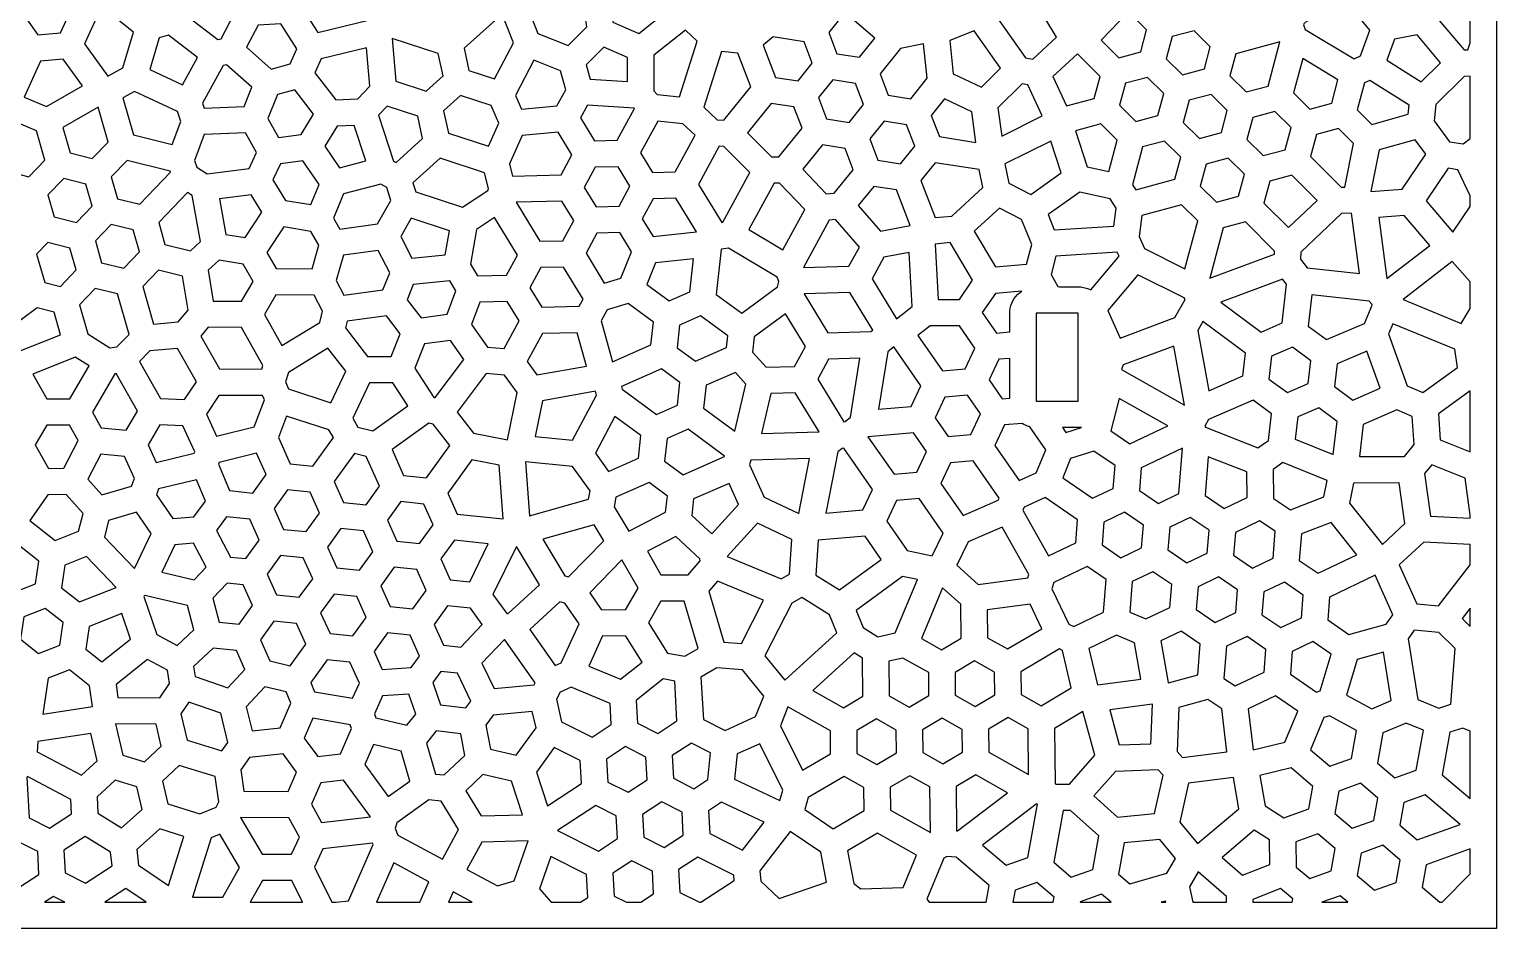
# Model space of a CAD drawing. Header units: millimetres. Extents: x -28 to 624, y -200 to 200.
# Drawn here: x 456.6 to 623.6, y -200 to -97.7 of the extents above; entities that cross this region are included whole.
import ezdxf

# ---------------------------------------------------------------- set-up
doc = ezdxf.new("R2010")
doc.units = ezdxf.units.MM
doc.layers.add('default', color=7, linetype='Continuous')

msp = doc.modelspace()

# ---------------------------------------------------------------- linework, layer by layer
at = {"layer": 'default'}
for points in [[(527.76, -91.44), (522.53, -93.64), (523.01, -96.9), (525.95, -98.19), (529.73, -95.2), (529.35, -92.99), (527.83, -91.45), (527.76, -91.44)], [(623.57, -92.8), (623.57, -99.77), (623.57, -101.25), (623.57, -105), (623.57, -107.83), (623.57, -111.6), (623.57, -115.95), (623.57, -119.03), (623.57, -125.25), (623.57, -130.3), (623.57, -136.65), (623.57, -147.86), (623.57, -152.77), (623.57, -159.65), (623.57, -165.88), (623.57, -168.89), (623.57, -175.48), (623.57, -196.82), (623.57, -200), (618.98, -200), (615.95, -200), (610.43, -200), (607.39, -200), (603.24, -200), (597.6, -200), (596.68, -200), (590.45, -200), (589.65, -200), (586.58, -200), (582.88, -200), (579.87, -200), (576.28, -200), (557.32, -200), (551.68, -200), (548.62, -200), (543.06, -200), (540.06, -200), (534.63, -200), (531.63, -200), (527.12, -200), (523.85, -200), (520.23, -200), (514.66, -200), (510.37, -200), (507.26, -200), (503.91, -200), (493.91, -200), (491.71, -200), (479.4, -200), (474.97, -200), (468.84, -200), (464.91, -200), (461.8, -200), (457.29, -200), (454.29, -200)], [(458.57, -92.26), (455.93, -92.59), (454.76, -94.38), (457.6, -98.35), (460.18, -98.1), (461.72, -94.72), (458.57, -92.26)], [(488.95, -93.17), (487.76, -95.48), (489.43, -98.07), (495.37, -96.63), (495.48, -96.46), (495.48, -96.44), (493, -92.98), (488.95, -93.17)], [(515.56, -92.22), (513.12, -94.7), (514.49, -98.19), (517.93, -99.55), (520.06, -97.42), (519.52, -93.78), (515.56, -92.22)], [(478.57, -93.66), (475.98, -93.78), (474.68, -96.3), (478.06, -98.88), (478.46, -98.79), (479.98, -95.85), (478.57, -93.66)], [(571.18, -94.78), (566.77, -96.43), (569.96, -100.94), (570.8, -101.09), (573.51, -98.58), (571.18, -94.78)], [(620.29, -100.03), (620.57, -99.24), (620.57, -93.9), (620.25, -93.52), (617.69, -93.97), (616.81, -96.42), (619.87, -100.05), (620.29, -100.03)], [(464.6, -95.63), (462.91, -99.34), (465.55, -103.03), (467.27, -102.09), (468.47, -98.01), (465.34, -95.53), (464.6, -95.63)], [(510.4, -95.98), (506.09, -99.85), (506.62, -102.39), (509.54, -103.34), (511.69, -99.25), (510.4, -95.98)], [(549.4, -95.8), (547.58, -98.05), (548.51, -100.48), (551.08, -100.88), (552.82, -98.73), (549.4, -95.8)], [(583.75, -97.76), (581.7, -95.71), (578.56, -98.93), (580.57, -100.94), (583.08, -100.27), (583.75, -97.76)], [(601.63, -97.08), (601.6, -97.19), (601.79, -97.72), (607.36, -101.05), (608.08, -100.72), (609.14, -97.79), (607.46, -95.8), (601.96, -96.78), (601.63, -97.08)], [(472.46, -98.38), (471.4, -98.68), (470.33, -102.29), (474.06, -104.01), (475.77, -100.9), (472.46, -98.38)], [(485.24, -97.1), (482.64, -97.22), (481.34, -99.75), (484.13, -102.22), (486.3, -101.62), (487.05, -99.92), (485.24, -97.1)], [(527.69, -104.69), (528.05, -105.13), (530.59, -105.4), (532.6, -99.04), (531.28, -97.8), (527.68, -100.65), (527.69, -104.69)], [(561.35, -98.99), (561.74, -102.76), (564.94, -104.29), (567.13, -102.13), (564.13, -97.89), (561.35, -98.99)], [(589.16, -97.87), (586.65, -98.54), (585.98, -101.05), (587.81, -102.88), (590.32, -102.21), (590.99, -99.7), (589.16, -97.87)], [(614.52, -98.35), (611.96, -98.81), (611.09, -101.2), (614.99, -103.66), (617.17, -101.5), (614.52, -98.35)], [(494.97, -99.81), (489.82, -101.07), (489.12, -102.66), (491.49, -105.72), (493.99, -105.62), (495.35, -104.19), (494.97, -99.81)], [(497.89, -98.75), (498.31, -103.62), (501.76, -104.75), (503.69, -103.01), (503.15, -100.47), (497.89, -98.75)], [(521.99, -99.73), (519.98, -101.75), (520.44, -103.36), (524.69, -103.63), (524.68, -100.91), (521.99, -99.73)], [(541.27, -98.57), (540.11, -99.52), (541.51, -103.17), (544.08, -103.57), (545.71, -101.55), (544.78, -99.13), (541.27, -98.57)], [(555.73, -99.9), (553.41, -102.77), (554.34, -105.19), (556.91, -105.6), (558.78, -103.28), (558.37, -99.37), (555.73, -99.9)], [(598.91, -99.14), (593.89, -100.48), (593.22, -102.99), (595.06, -104.83), (597.57, -104.16), (598.91, -99.14)], [(457.89, -101.34), (456.03, -105.42), (458.56, -106.47), (462.65, -104.14), (460.47, -101.09), (457.89, -101.34)], [(478.69, -101.81), (476.33, -106.1), (476.52, -106.66), (481.05, -106.49), (481.95, -104.3), (479.05, -101.73), (478.69, -101.81)], [(517.06, -102.43), (514.04, -101.23), (511.94, -105.23), (512.61, -106.8), (516.65, -106.39), (517.67, -104.6), (517.06, -102.43)], [(535.37, -100.22), (533.37, -106.57), (534.88, -107.99), (535.63, -108.04), (538.71, -104.24), (537.24, -100.43), (535.37, -100.22)], [(578.45, -103.06), (575.87, -100.49), (573.09, -103.06), (574.64, -106.41), (577.77, -105.57), (578.45, -103.06)], [(605.52, -103.45), (601.51, -101.04), (600.46, -104.93), (602.3, -106.77), (604.81, -106.1), (605.52, -103.45)], [(548.04, -103.44), (546.41, -105.46), (547.34, -107.88), (549.91, -108.29), (551.54, -106.27), (550.61, -103.85), (548.04, -103.44)], [(583.85, -103.17), (581.34, -103.84), (580.67, -106.35), (582.51, -108.19), (585.02, -107.51), (585.69, -105.01), (583.85, -103.17)], [(619.75, -110.74), (620.57, -110.11), (620.57, -103.02), (619.86, -103.06), (616.64, -106.25), (616.46, -108.11), (618.21, -110.49), (619.75, -110.74)], [(468.59, -104.79), (467.27, -105.51), (468.47, -109.7), (472.87, -110.8), (473.87, -108.18), (473.48, -107.05), (468.59, -104.79)], [(486.82, -104.59), (484.85, -105.13), (483.74, -107.84), (484.97, -110.02), (487.55, -109.67), (488.96, -107.35), (486.82, -104.59)], [(569.59, -103.92), (566.83, -106.64), (567.26, -109.84), (571.87, -107.56), (570.24, -104.03), (569.59, -103.92)], [(588.59, -105.78), (587.91, -108.29), (589.75, -110.13), (592.26, -109.46), (592.93, -106.95), (591.1, -105.11), (588.59, -105.78)], [(608.53, -103.81), (607.71, -106.88), (609.36, -108.53), (613.51, -107.36), (613.62, -106.34), (609.16, -103.53), (608.53, -103.81)], [(460.43, -108.86), (461.26, -111.77), (463.78, -112.4), (465.59, -110.53), (464.45, -106.57), (460.43, -108.86)], [(497.33, -106.46), (496.36, -107.48), (498.06, -112.7), (498.34, -112.85), (501.36, -110.14), (500.82, -107.6), (497.33, -106.46)], [(503.76, -106.98), (504.3, -109.52), (508.86, -111.01), (510.03, -108.39), (509.17, -106.38), (505.69, -105.24), (503.76, -106.98)], [(520.13, -106.35), (519.32, -107.78), (520.92, -110.4), (523.52, -110.33), (525.48, -106.73), (525.45, -106.69), (520.13, -106.35)], [(541.04, -106.13), (538.33, -109.48), (541.08, -112.2), (541.91, -112.2), (544.54, -108.96), (543.61, -106.54), (541.04, -106.13)], [(560.76, -105.61), (559.24, -107.49), (560.17, -109.91), (564.33, -110.57), (563.86, -107.1), (560.76, -105.61)], [(455.19, -108.32), (452.22, -113.02), (452.3, -113.4), (456.57, -114.47), (458.38, -112.6), (457.42, -109.25), (455.19, -108.32)], [(530.99, -108.46), (528.12, -108.15), (526.16, -111.76), (527.51, -113.98), (530.11, -113.91), (532.37, -109.75), (530.99, -108.46)], [(553.87, -108.16), (552.24, -110.18), (553.17, -112.6), (555.74, -113.01), (557.37, -110.99), (556.44, -108.56), (553.87, -108.16)], [(578.55, -108.47), (575.64, -109.25), (576.97, -113.33), (579.43, -113.87), (580.39, -110.31), (578.55, -108.47)], [(598.34, -107.05), (595.83, -107.73), (595.16, -110.23), (597, -112.07), (599.51, -111.4), (600.18, -108.89), (598.34, -107.05)], [(475.4, -112.61), (475.66, -113.38), (476.86, -114.15), (481.62, -113.53), (482.48, -111.71), (481.22, -109.49), (476.51, -109.66), (475.4, -112.61)], [(493.58, -108.64), (491.64, -108.72), (490.24, -111.01), (491.92, -113.45), (494.9, -112.68), (493.58, -108.64)], [(512.69, -109.8), (511.26, -113), (511.6, -114.39), (517.12, -114.25), (518.36, -111.97), (516.79, -109.39), (512.69, -109.8)], [(605.59, -109), (603.08, -109.67), (602.4, -112.18), (605.89, -115.67), (606.29, -115.65), (607.29, -110.7), (605.59, -109)], [(535.65, -111.05), (535.1, -111.01), (532.75, -115.34), (535.4, -119.67), (535.53, -119.65), (538.61, -113.98), (535.65, -111.05)], [(549.44, -111.25), (546.87, -110.85), (544.62, -113.63), (547.28, -116.42), (548.21, -116.35), (550.37, -113.68), (549.44, -111.25)], [(572.86, -110.42), (567.62, -113.01), (568.08, -115.22), (570.57, -116.49), (574.04, -114.03), (572.86, -110.42)], [(583.28, -111.08), (582.13, -115.38), (582.51, -115.95), (586.96, -114.76), (587.63, -112.25), (585.79, -110.41), (583.28, -111.08)], [(615.53, -111.91), (614.31, -110.26), (610.21, -111.41), (609.25, -116.17), (612.84, -115.9), (615.53, -111.91)], [(467.75, -112.61), (465.94, -114.48), (466.66, -116.98), (469.18, -117.61), (472.69, -113.97), (472.64, -113.83), (467.75, -112.61)], [(485.18, -113.02), (484.33, -114.82), (485.78, -117.17), (488.64, -117.65), (489.58, -115.35), (487.74, -112.67), (485.18, -113.02)], [(503.36, -112.37), (500.26, -115.16), (500.58, -116.2), (505.9, -117.93), (508.79, -116.02), (508.86, -115.82), (508.42, -114.02), (503.36, -112.37)], [(523.6, -113.33), (521, -113.4), (519.76, -115.68), (521.12, -117.9), (523.72, -117.83), (524.96, -115.55), (523.6, -113.33)], [(564.69, -113.66), (559.7, -112.88), (558.07, -114.89), (559.69, -119.12), (561.57, -118.94), (565.12, -115.7), (564.69, -113.66)], [(593.04, -112.36), (590.53, -113.03), (589.85, -115.54), (591.69, -117.37), (594.2, -116.7), (594.87, -114.19), (593.04, -112.36)], [(620.57, -117.85), (620.57, -116.64), (619.14, -113.68), (618.07, -113.51), (615.56, -117.23), (618.6, -120.77), (620.57, -117.85)], [(460.54, -114.68), (458.73, -116.55), (459.45, -119.05), (461.97, -119.68), (463.77, -117.81), (463.06, -115.31), (460.54, -114.68)], [(597.77, -114.97), (597.1, -117.48), (599.88, -120.26), (603.15, -117.16), (600.28, -114.3), (597.77, -114.97)], [(474.63, -116.28), (471.34, -119.69), (472.05, -122.19), (474.94, -122.91), (476.09, -121.84), (475.15, -116.62), (474.63, -116.28)], [(481.86, -116.53), (478.27, -117), (478.99, -121.06), (481.18, -121.4), (483.08, -118.51), (481.86, -116.53)], [(496.62, -115.33), (492.38, -116.43), (491.24, -119.2), (491.96, -120.42), (496.23, -119.84), (497.75, -117.19), (497.29, -115.7), (496.62, -115.33)], [(541.98, -115.21), (541.36, -115.2), (538.5, -120.47), (542.36, -122.79), (544.84, -118.21), (541.98, -115.21)], [(555.27, -115.97), (552.7, -115.57), (550.93, -117.75), (553.45, -120.65), (556.83, -120.02), (555.27, -115.97)], [(579.59, -116.97), (576.13, -116.22), (572.53, -118.78), (573.23, -120.5), (580.03, -120.08), (580.29, -118.04), (579.59, -116.97)], [(517.2, -117.25), (512.01, -117.38), (514.72, -121.81), (517.32, -121.75), (518.56, -119.46), (517.2, -117.25)], [(530.19, -116.91), (527.59, -116.98), (526.35, -119.26), (527.59, -121.28), (532.54, -120.74), (530.19, -116.91)], [(567.01, -118.04), (564.13, -120.67), (566.54, -124.73), (570.09, -124.43), (570.67, -122.17), (569.52, -119.32), (567.01, -118.04)], [(582.9, -121.27), (583.51, -122.64), (588.11, -124.95), (589.57, -119.5), (587.73, -117.66), (583.21, -118.87), (582.9, -121.27)], [(465.93, -119.89), (464.13, -121.76), (464.84, -124.26), (467.36, -124.89), (469.17, -123.02), (468.45, -120.52), (465.93, -119.89)], [(485.57, -120.17), (483.66, -123.09), (484.69, -124.91), (488.79, -124.94), (489.55, -122.25), (488.64, -120.69), (485.57, -120.17)], [(504.42, -120.61), (500.06, -119.18), (498.87, -121.27), (500.14, -123.75), (503.94, -123.36), (504.42, -120.61)], [(509.55, -119.11), (507.49, -120.48), (506.8, -124.43), (507.63, -125.75), (510.92, -125.67), (512.16, -123.38), (509.55, -119.11)], [(551.06, -122.48), (548.34, -119.34), (547.61, -119.4), (544.69, -124.78), (549.88, -124.65), (551.06, -122.48)], [(598.3, -122.93), (594.98, -119.6), (592.47, -120.27), (590.93, -126.01), (598.28, -123.27), (598.3, -122.93)], [(601.3, -123.04), (601.24, -123.86), (602.02, -124.82), (607.98, -125.49), (607.06, -118.63), (605.92, -118.67), (601.3, -123.04)], [(613.04, -118.89), (610.16, -119.11), (611.09, -126.06), (615.97, -122.3), (613.04, -118.89)], [(521.2, -120.9), (519.96, -123.18), (522.04, -126.58), (523.91, -126.01), (525.13, -123.01), (523.79, -120.83), (521.2, -120.9)], [(458.72, -121.96), (457.44, -123.29), (458.38, -126.51), (460.16, -126.95), (461.96, -125.08), (461.24, -122.59), (458.72, -121.96)], [(492.35, -123.4), (491.53, -126.27), (492.41, -127.93), (496.83, -127.33), (497.62, -125.41), (496.31, -122.86), (492.35, -123.4)], [(535.38, -122.7), (535.33, -122.76), (534.77, -127.87), (537.67, -130), (541.75, -126.99), (541.91, -126.4), (541.72, -125.9), (536.19, -122.58), (535.38, -122.7)], [(553.85, -123.62), (552.52, -126.08), (555.3, -130.62), (557.06, -129.23), (556.74, -123.09), (553.85, -123.62)], [(561.41, -121.97), (559.69, -122.14), (560.02, -128.43), (562.44, -128.43), (563.95, -126.25), (561.41, -121.97)], [(573.42, -123.5), (572.88, -125.61), (573.65, -126.96), (573.84, -127), (575.97, -127), (576.27, -127.01), (576.56, -127.06), (576.85, -127.13), (577.12, -127.23), (577.39, -127.35), (580.61, -123.5), (580.41, -123.06), (573.42, -123.5)], [(474.05, -125.78), (471.33, -125.1), (469.52, -126.97), (470.75, -131.23), (473.56, -130.99), (474.69, -129.66), (474.05, -125.78)], [(476.98, -125.11), (477.55, -128.61), (480.77, -128.63), (482.09, -126.39), (480.96, -124.4), (478.2, -123.98), (476.98, -125.11)], [(517.4, -124.75), (514.8, -124.81), (513.56, -127.1), (514.92, -129.31), (519.18, -129.2), (519.63, -128.39), (517.4, -124.75)], [(532.2, -123.8), (527.86, -124.27), (526.86, -126.72), (529.41, -128.59), (531.78, -127.55), (532.2, -123.8)], [(620.57, -126.41), (618.51, -124.13), (612.92, -128.44), (619.55, -131.16), (620.57, -129.47), (620.57, -126.41)], [(504.45, -126.33), (500.31, -126.74), (499.61, -128.46), (501.2, -130.52), (504.15, -130.12), (505.15, -127.44), (504.45, -126.33)], [(588.03, -128.26), (582.75, -125.62), (579.34, -129.7), (580.72, -132.82), (586.96, -130.48), (588.14, -128.43), (588.03, -128.26)], [(599.21, -126.12), (592.2, -128.74), (596.78, -132.14), (599.16, -131.11), (599.67, -126.7), (599.21, -126.12)], [(464.12, -127.17), (462.31, -129.04), (463.27, -132.36), (465.78, -133.94), (466.57, -133.83), (467.96, -132.41), (466.64, -127.8), (464.12, -127.17)], [(484.67, -127.91), (483.36, -130.15), (485.36, -133.67), (489.66, -131.04), (489.98, -129.75), (489.02, -127.94), (484.67, -127.91)], [(552.58, -131.92), (549.96, -127.65), (544.77, -127.78), (547.48, -132.21), (552.36, -132.09), (552.58, -131.92)], [(565.05, -129.93), (566.67, -132.25), (568.17, -132.12), (568.17, -130), (568.19, -129.71), (568.23, -129.41), (568.3, -129.13), (568.4, -128.85), (568.53, -128.59), (568.68, -128.33), (568.86, -128.1), (569.05, -127.88), (569.27, -127.68), (569.51, -127.51), (569.55, -127.48), (566.56, -127.74), (565.05, -129.93)], [(609.05, -128.63), (602.56, -127.9), (602.14, -131.46), (604.23, -133), (608.52, -131.15), (609.42, -129.1), (609.39, -128.96), (609.05, -128.63)], [(457.51, -129.39), (453.64, -132.26), (454.75, -134.48), (454.9, -134.55), (460.17, -132.44), (459.43, -129.86), (457.51, -129.39)], [(506.93, -131.27), (508.74, -133.86), (510.65, -134.02), (512.36, -130.88), (511, -128.66), (507.87, -128.75), (506.93, -131.27)], [(522.38, -129.61), (521.69, -130.87), (522.98, -135.51), (527.35, -133.59), (527.63, -131.01), (524.75, -128.89), (522.38, -129.61)], [(542.64, -130.06), (539.09, -132.68), (538.92, -134.42), (540.46, -136.15), (543.68, -136.06), (544.92, -133.78), (542.64, -130.06)], [(571.17, -130), (571.17, -140), (575.97, -140), (575.97, -130), (571.17, -130)], [(476.97, -131.6), (476.13, -132.6), (478.25, -136.34), (483.06, -136.36), (483.2, -135.93), (480.75, -131.63), (476.97, -131.6)], [(497.24, -130.3), (492.78, -130.91), (492.6, -131.66), (495.11, -134.91), (497.78, -134.91), (498.83, -132.36), (497.24, -130.3)], [(532.99, -130.29), (530.61, -131.34), (530.33, -133.92), (532.42, -135.46), (535.95, -133.91), (536.09, -132.57), (532.99, -130.29)], [(559.12, -131.42), (557.72, -132.53), (560.52, -136.54), (563.11, -136.32), (564.21, -133.97), (562.44, -131.43), (559.12, -131.42)], [(590.15, -130.95), (589.56, -131.97), (590.82, -138.81), (594.69, -137.13), (594.99, -134.55), (590.15, -130.95)], [(611.77, -131.21), (611.28, -132.34), (613.4, -138.24), (615.19, -139), (619.11, -136.18), (618.81, -134.1), (611.77, -131.21)], [(500.48, -136.25), (502.66, -139.57), (502.8, -139.6), (506.06, -135.26), (504.54, -133.09), (501.6, -133.49), (500.48, -136.25)], [(518.94, -132.21), (515, -132.31), (513.27, -135.49), (514.38, -137.01), (520, -136.02), (518.94, -132.21)], [(461.83, -135), (457.02, -136.93), (458.61, -139.73), (461.21, -139.75), (463.41, -135.99), (461.83, -135)], [(470.33, -134.28), (469.14, -135.49), (471.53, -139.7), (474.29, -139.82), (475.62, -137.79), (473.47, -134.01), (470.33, -134.28)], [(486.09, -136.75), (485.76, -137.79), (486.1, -138.61), (490.93, -140.18), (492.63, -136.6), (490.6, -133.98), (486.09, -136.75)], [(547.56, -135.21), (546.32, -137.5), (549.29, -142.35), (549.43, -142.33), (550.06, -141.81), (551.13, -135.12), (547.56, -135.21)], [(558.06, -138.26), (554.98, -133.84), (554.29, -134.39), (553.23, -140.93), (556.96, -140.61), (558.06, -138.26)], [(565.83, -137.59), (567.31, -139.72), (568.17, -139.65), (568.17, -135.13), (566.93, -135.24), (565.83, -137.59)], [(586.83, -133.73), (581.09, -135.88), (580.89, -136.4), (588.07, -140.45), (586.83, -133.73)], [(600.36, -133.86), (597.97, -134.9), (597.67, -137.48), (599.76, -139.03), (602.14, -137.99), (602.44, -135.41), (600.36, -133.86)], [(605.42, -135.76), (605.12, -138.34), (607.21, -139.89), (610.32, -138.54), (608.79, -134.3), (605.42, -135.76)], [(463.8, -141.26), (464.8, -143.03), (467.64, -143.3), (468.91, -141.15), (466.48, -136.87), (466.36, -136.89), (463.8, -141.26)], [(508.61, -136.86), (505.31, -141.26), (507.17, -143.64), (511.03, -144.41), (512.12, -139), (510.69, -137.04), (508.61, -136.86)], [(523.99, -138.34), (524.07, -138.63), (527.98, -141.5), (530.36, -140.46), (530.65, -137.87), (528.55, -136.34), (523.99, -138.34)], [(536.96, -136.74), (533.63, -138.2), (533.34, -140.79), (536.91, -143.4), (538.16, -138.08), (536.96, -136.74)], [(493.41, -141.95), (493.98, -142.94), (495.72, -143.38), (499.7, -140.52), (497.98, -137.91), (495.33, -137.91), (493.41, -141.95)], [(483.16, -139.36), (478.19, -139.34), (476.79, -141.49), (477.92, -143.97), (482.2, -142.91), (483.36, -139.85), (483.16, -139.36)], [(514.99, -139.95), (514.17, -144.02), (518.41, -144.42), (521.15, -139.32), (521.04, -138.88), (514.99, -139.95)], [(546.48, -143.49), (543.76, -139.06), (541, -139.14), (539.93, -143.67), (546.48, -143.49)], [(563.37, -139.31), (560.78, -139.53), (559.68, -141.88), (561.16, -144.01), (563.75, -143.79), (564.85, -141.44), (563.37, -139.31)], [(580.61, -139.68), (579.68, -143.37), (581.85, -144.86), (586.15, -142.81), (580.61, -139.68)], [(590.77, -142.1), (590.37, -142.86), (590.43, -142.96), (596.41, -145.32), (597.62, -144.46), (597.97, -141.43), (595.88, -139.88), (590.77, -142.1)], [(616.94, -141.44), (617.16, -144.39), (620.57, -145.77), (620.57, -138.82), (616.94, -141.44)], [(485.87, -141.69), (484.95, -144.13), (486.29, -147.12), (488.87, -147.38), (491.22, -144.14), (490.71, -143.27), (485.87, -141.69)], [(526.21, -143.92), (523.25, -141.75), (521.02, -145.9), (522.53, -147.99), (525.92, -146.5), (526.21, -143.92)], [(603.33, -140.75), (600.95, -141.78), (600.65, -144.33), (604.98, -146.06), (605.42, -142.3), (603.33, -140.75)], [(612.21, -140.99), (608.4, -142.64), (607.97, -146.31), (613.08, -146.29), (614.2, -144.94), (613.95, -141.74), (612.21, -140.99)], [(461.19, -142.75), (458.59, -142.73), (457.28, -144.97), (458.8, -147.65), (460.55, -147.63), (462.18, -144.49), (461.19, -142.75)], [(471.47, -142.7), (470.13, -144.97), (471.04, -146.97), (475.39, -145.92), (475.45, -145.78), (474.1, -142.82), (471.47, -142.7)], [(502.07, -142.51), (497.89, -145.51), (499.21, -148.45), (501.79, -148.72), (504.46, -145.04), (502.57, -142.62), (502.07, -142.51)], [(531.57, -143.2), (529.19, -144.25), (528.9, -146.83), (531, -148.37), (535.72, -146.3), (535.73, -146.26), (531.57, -143.2)], [(570.45, -142.91), (570.3, -142.87), (570.03, -142.77), (569.76, -142.65), (569.58, -142.54), (567.57, -142.71), (566.47, -145.06), (569.24, -149.03), (571.19, -148.14), (572.28, -145.52), (570.45, -142.91)], [(576.27, -142.99), (575.97, -143), (574.18, -143), (574.57, -143.56), (576.34, -142.98), (576.27, -142.99)], [(552.05, -144.05), (552.04, -144.05), (555.01, -148.31), (557.6, -148.08), (558.7, -145.73), (557.22, -143.6), (552.05, -144.05)], [(467.44, -146.29), (464.75, -146.04), (463.27, -148.89), (464.86, -150.66), (468.26, -149.66), (468.57, -148.79), (467.44, -146.29)], [(478.2, -146.99), (478.13, -147.16), (479.41, -150.18), (482.03, -150.45), (483.55, -148.34), (482.47, -145.93), (478.2, -146.99)], [(493.62, -145.94), (491.3, -149.14), (492.36, -151.51), (494.95, -151.78), (496.47, -149.68), (494.95, -146.28), (493.62, -145.94)], [(506.98, -146.66), (504.22, -150.48), (505.29, -152.85), (510.53, -153.39), (510.08, -147.28), (506.98, -146.66)], [(538.57, -147.25), (540.23, -150.93), (544.19, -152.78), (545.4, -146.52), (538.72, -146.7), (538.57, -147.25)], [(549.29, -145.36), (549.09, -145.37), (548.6, -145.78), (547.25, -152.74), (551.45, -152.38), (552.55, -150.03), (549.29, -145.36)], [(564.01, -146.78), (561.42, -147), (560.32, -149.36), (562.87, -153), (566.86, -151.27), (566.98, -151.04), (564.01, -146.78)], [(577.74, -145.67), (575.1, -146.54), (574.2, -148.71), (577.6, -151.04), (579.95, -149.92), (580.15, -147.33), (577.74, -145.67)], [(583.14, -147.57), (582.94, -150.16), (585.08, -151.63), (587.42, -150.51), (587.83, -145.33), (583.14, -147.57)], [(595.14, -148.04), (590.76, -146.32), (590.41, -150.75), (592.56, -152.22), (595.19, -150.97), (595.14, -148.04)], [(518.44, -147.44), (513.06, -146.92), (513.51, -153.03), (520.26, -151.13), (520.43, -150.21), (518.44, -147.44)], [(599.23, -146.99), (598.13, -147.78), (598.19, -151.09), (600.12, -152.36), (603.92, -150.9), (604.29, -149.02), (599.23, -146.99)], [(620.57, -153.31), (620.57, -152.98), (619.98, -148.76), (616.19, -147.23), (615.36, -148.24), (616.04, -153.07), (620.57, -153.31)], [(471.33, -149.99), (471.09, -150.67), (472.94, -153.35), (475.34, -153.15), (476.66, -151.38), (475.63, -148.95), (471.33, -149.99)], [(485.98, -150.1), (484.46, -152.21), (485.52, -154.58), (488.1, -154.84), (489.63, -152.74), (488.56, -150.37), (485.98, -150.1)], [(527.13, -149.25), (523.35, -150.91), (523.15, -152.02), (524.83, -154.79), (529.02, -152.62), (529.22, -150.79), (527.13, -149.25)], [(536.23, -149.35), (532.2, -151.12), (532, -152.99), (534.28, -155.11), (537.32, -151.77), (536.23, -149.35)], [(612.48, -149.29), (607.29, -149.31), (606.84, -151.6), (610.57, -156.3), (613.13, -153.93), (612.48, -149.29)], [(458.71, -150.65), (456.67, -153.57), (459.56, -155.86), (462.23, -154.8), (462.73, -152.77), (460.8, -150.63), (458.71, -150.65)], [(498.9, -151.43), (497.38, -153.54), (498.44, -155.91), (501.02, -156.18), (502.55, -154.07), (501.49, -151.7), (498.9, -151.43)], [(554.17, -153.65), (556.51, -156.99), (559.35, -157.59), (560.61, -155.01), (557.86, -151.07), (555.27, -151.3), (554.17, -153.65)], [(572.21, -150.97), (569.83, -152.07), (569.66, -152.4), (572.58, -157.59), (575.7, -156.1), (575.9, -153.51), (572.21, -150.97)], [(465.63, -153.56), (465.16, -155.47), (468.58, -159.02), (470.47, -155.05), (468.8, -152.63), (465.63, -153.56)], [(479.07, -153.16), (477.91, -154.72), (479.5, -157.73), (481.26, -157.91), (482.78, -155.8), (481.72, -153.43), (479.07, -153.16)], [(578.89, -153.75), (578.69, -156.34), (580.83, -157.81), (583.17, -156.69), (583.38, -154.1), (581.24, -152.63), (578.89, -153.75)], [(588.72, -153.22), (586.37, -154.34), (586.17, -156.93), (588.31, -158.4), (590.65, -157.28), (590.86, -154.69), (588.72, -153.22)], [(490.53, -156.6), (491.59, -158.97), (494.18, -159.24), (495.7, -157.14), (494.64, -154.76), (492.06, -154.5), (490.53, -156.6)], [(515.06, -155.71), (517.54, -159.86), (517.97, -159.97), (521.98, -155.88), (520.88, -154.07), (515.06, -155.71)], [(543.39, -155.72), (539.46, -153.88), (536.01, -157.67), (542.15, -160.21), (543.1, -159.69), (543.39, -155.72)], [(567.31, -154.34), (563.45, -156.02), (562.16, -158.67), (564.59, -160.84), (570.22, -160.09), (570.34, -159.72), (567.31, -154.34)], [(596.59, -153.62), (593.85, -154.93), (593.64, -157.52), (595.78, -158.99), (598.13, -157.87), (598.37, -154.8), (596.59, -153.62)], [(604.75, -153.79), (601.36, -155.1), (601.12, -158.11), (603.26, -159.58), (607.67, -157.48), (604.75, -153.79)], [(453.53, -155.6), (452.86, -160.12), (454.89, -161.73), (457.31, -160.78), (457.69, -158.21), (454.24, -155.47), (453.53, -155.6)], [(475.28, -156.17), (473.18, -156.34), (471.69, -159.46), (475.36, -160.33), (476.72, -158.89), (475.28, -156.17)], [(504.98, -155.83), (503.45, -157.94), (504.52, -160.31), (506.73, -160.54), (508.84, -156.23), (504.98, -155.83)], [(512.05, -156.52), (509.36, -161.98), (510.94, -164.15), (511.1, -164.17), (514.66, -160.89), (512.05, -156.52)], [(530.18, -155.4), (526.94, -157.08), (528.49, -159.76), (531.57, -159.76), (532.93, -158.15), (532.92, -157.94), (530.18, -155.4)], [(551.71, -155.37), (546.39, -155.83), (546.1, -159.81), (548.8, -161.47), (553.55, -158), (551.71, -155.37)], [(620.57, -158.63), (620.57, -156.31), (615.28, -156.03), (612.5, -158.6), (614.49, -163.07), (616.97, -163.3), (620.57, -158.63)], [(460.66, -158.65), (460.28, -161.22), (462.31, -162.84), (466.5, -161.18), (463.12, -157.68), (460.66, -158.65)], [(485.21, -157.56), (483.69, -159.67), (484.75, -162.04), (487.33, -162.3), (488.86, -160.2), (487.79, -157.83), (485.21, -157.56)], [(520.38, -161.8), (521.7, -163.71), (524.45, -163.75), (525.89, -161.26), (524.05, -158.06), (520.38, -161.8)], [(496.61, -161), (497.67, -163.37), (500.26, -163.64), (501.78, -161.53), (500.72, -159.16), (498.13, -158.89), (496.61, -161)], [(550.71, -163.8), (551.5, -165.76), (553.18, -166.79), (555.15, -166.34), (557.66, -160.3), (555.96, -159.95), (550.71, -163.8)], [(573.2, -160.62), (572.98, -161.34), (574.88, -165.36), (575.45, -165.64), (578.84, -163.99), (579.13, -160.28), (576.99, -158.81), (573.2, -160.62)], [(582.12, -160.52), (581.85, -164), (583.66, -164.77), (586.4, -163.46), (586.61, -160.87), (584.47, -159.4), (582.12, -160.52)], [(591.94, -159.99), (589.6, -161.11), (589.39, -163.7), (591.53, -165.17), (593.88, -164.05), (594.08, -161.46), (591.94, -159.99)], [(609.75, -159.81), (604.55, -162.29), (604.35, -164.88), (606.75, -166.54), (611.02, -165.36), (611.76, -164.31), (609.75, -159.81)], [(479.13, -160.71), (477.51, -162.42), (478.21, -165.13), (480.49, -165.37), (482.01, -163.26), (480.95, -160.89), (479.13, -160.71)], [(534.91, -160.46), (533.93, -161.61), (535.63, -167.4), (537.65, -167.56), (540.17, -162.64), (534.91, -160.46)], [(562.61, -163.1), (560.53, -161.23), (558.13, -166.98), (560.42, -168.27), (562.65, -166.95), (562.61, -163.1)], [(599.42, -160.58), (597.07, -161.7), (596.87, -164.29), (599.01, -165.76), (601.36, -164.64), (601.56, -162.05), (599.42, -160.58)], [(458.41, -163.57), (456, -164.52), (455.61, -167.09), (457.65, -168.71), (460.07, -167.75), (460.45, -165.18), (458.41, -163.57)], [(469.69, -162.14), (469.65, -162.23), (471.12, -166.53), (473.45, -167.78), (475.34, -166.03), (474.62, -163.24), (469.77, -162.09), (469.69, -162.14)], [(491.29, -161.96), (489.76, -164.06), (490.83, -166.43), (493.41, -166.7), (494.93, -164.6), (493.87, -162.23), (491.29, -161.96)], [(504.21, -163.29), (502.69, -165.4), (503.75, -167.77), (505.73, -167.97), (508.15, -165.41), (506.8, -163.56), (504.21, -163.29)], [(517.53, -162.96), (516.99, -162.82), (513.57, -165.98), (516.44, -170.06), (517.13, -169.77), (519.18, -165.34), (517.53, -162.96)], [(528.49, -162.76), (527.07, -165.23), (529.23, -168.65), (531.21, -168.99), (532.72, -168.12), (531.14, -162.76), (528.49, -162.76)], [(544.5, -162.35), (543.37, -162.97), (540.31, -168.95), (542.58, -171.75), (542.59, -171.75), (548.51, -166.37), (547.67, -164.3), (544.5, -162.35)], [(570.48, -163.08), (565.62, -163.73), (565.65, -166.92), (567.92, -168.19), (571.81, -165.89), (570.48, -163.08)], [(620.57, -165.64), (620.57, -163.54), (619.65, -164.73), (620.57, -165.64)], [(467.14, -164.15), (463.42, -165.63), (463.03, -168.2), (464.88, -169.66), (468.13, -167.06), (467.14, -164.15)], [(484.44, -165.02), (482.92, -167.13), (484, -169.54), (486.31, -170.11), (488.09, -167.66), (487.03, -165.29), (484.44, -165.02)], [(499.95, -166.62), (497.36, -166.36), (495.84, -168.46), (496.76, -170.51), (500.05, -170.31), (501.01, -168.99), (499.95, -166.62)], [(521.85, -166.71), (520.27, -170.13), (523.89, -171.64), (526.34, -169.68), (524.48, -166.75), (521.85, -166.71)], [(582.36, -167.48), (580.31, -166.61), (577.19, -168.13), (578.16, -172.27), (583.08, -171.61), (582.36, -167.48)], [(585.37, -167.28), (586.19, -172.02), (586.24, -172.05), (589.56, -171.13), (589.83, -167.64), (587.69, -166.17), (585.37, -167.28)], [(595.17, -166.76), (592.82, -167.88), (592.54, -171.54), (593.82, -172.39), (597.11, -170.82), (597.31, -168.23), (595.17, -166.76)], [(614.2, -166.06), (613.51, -167.03), (614.61, -173.93), (617, -174.91), (618.36, -174.48), (618.85, -168.15), (616.98, -166.31), (614.2, -166.06)], [(477.54, -168.08), (475.29, -170.17), (475.48, -171.32), (479.22, -172.62), (481.15, -170.53), (480.18, -168.35), (477.54, -168.08)], [(510.73, -167.15), (510.65, -167.14), (508.11, -169.82), (509.49, -172.69), (514.05, -172.28), (514.17, -172.04), (510.73, -167.15)], [(573.82, -168.19), (569.45, -170.77), (569.47, -173.37), (571.74, -174.65), (575.16, -172.62), (574.16, -168.35), (573.82, -168.19)], [(600.3, -168.47), (600.1, -171.06), (603.06, -173.09), (603.51, -172.96), (604.74, -168.79), (602.65, -167.35), (600.3, -168.47)], [(610.71, -168.55), (607.69, -169.39), (606.5, -173.43), (609.37, -174.99), (611.59, -174.06), (610.71, -168.55)], [(470.05, -169.37), (466.48, -172.22), (466.68, -173.7), (471.47, -173.76), (472.57, -172.1), (472.32, -170.59), (470.05, -169.37)], [(490.52, -169.42), (488.64, -172.01), (489.06, -173.05), (493.38, -173.8), (494.17, -172.07), (493.1, -169.69), (490.52, -169.42)], [(551.43, -169.23), (550.47, -168.64), (545.76, -172.93), (549.24, -174.88), (551.47, -173.56), (551.43, -169.23)], [(556, -169.23), (554.43, -169.58), (554.47, -173.53), (556.74, -174.8), (558.97, -173.48), (558.95, -170.88), (556, -169.23)], [(561.95, -170.85), (561.97, -173.45), (564.24, -174.73), (566.47, -173.4), (566.45, -170.81), (564.18, -169.53), (561.95, -170.85)], [(461.17, -170.55), (458.75, -171.5), (458.14, -175.59), (463.79, -174.75), (463.47, -172.38), (461.17, -170.55)], [(502.52, -172.02), (503.39, -174.54), (506.28, -174.88), (506.85, -174.11), (505.32, -170.95), (503.44, -170.75), (502.52, -172.02)], [(528.73, -171.6), (525.67, -174.05), (525.82, -176.63), (528.14, -177.8), (530.31, -176.38), (530.06, -171.84), (528.73, -171.6)], [(534.84, -170.35), (533.04, -171.4), (533.31, -176.21), (535.78, -177.46), (539.26, -175.88), (540.19, -173.56), (537.77, -170.58), (534.84, -170.35)], [(483.43, -172.49), (481.3, -174.78), (481.97, -177.5), (485.15, -177.14), (486.36, -174.37), (485.84, -173.08), (483.43, -172.49)], [(496.8, -173.51), (495.88, -175.55), (496.05, -176.02), (499.56, -176.87), (500.59, -175.62), (499.8, -173.33), (496.8, -173.51)], [(516.59, -173.9), (517.18, -176.47), (520.65, -178.22), (522.82, -176.79), (522.69, -174.39), (518.26, -172.55), (517.01, -173.09), (516.59, -173.9)], [(598.4, -173.53), (595.31, -175), (595.87, -179.66), (599.48, -178.8), (600.94, -175.28), (598.4, -173.53)], [(474.75, -174.24), (473.87, -175.56), (474.56, -178.57), (478.52, -179.79), (479.2, -178.83), (478.39, -175.5), (474.75, -174.24)], [(547.76, -177.5), (542.93, -174.78), (542.07, -176.94), (544.6, -181.99), (547.79, -180.1), (547.76, -177.5)], [(584.24, -178.96), (584.42, -174.46), (579.56, -175.11), (580.63, -179.1), (584.24, -178.96)], [(590.71, -173.93), (587.41, -174.84), (587.21, -179.84), (587.84, -180.52), (592.87, -179.87), (592.29, -174.98), (590.71, -173.93)], [(471.06, -176.75), (466.43, -176.69), (467.25, -180.25), (469.73, -181.01), (471.63, -179.24), (471.06, -176.75)], [(488.89, -176.07), (487.9, -178.34), (489.45, -180.43), (492.03, -180.13), (493.29, -177.23), (493.14, -176.81), (488.89, -176.07)], [(509.4, -175.71), (508.57, -176.84), (509.08, -179.58), (512.03, -180.27), (514.27, -177.16), (513.84, -175.31), (509.4, -175.71)], [(550.76, -177.47), (550.79, -180.06), (553.06, -181.34), (555.29, -180.02), (555.26, -177.42), (553, -176.14), (550.76, -177.47)], [(560.5, -176.06), (558.26, -177.39), (558.29, -179.98), (560.55, -181.26), (562.79, -179.94), (562.76, -177.34), (560.5, -176.06)], [(568, -175.99), (565.76, -177.31), (565.79, -179.91), (570.32, -182.46), (570.26, -177.26), (568, -175.99)], [(573.26, -177.23), (573.33, -183.5), (573.42, -183.56), (574.96, -183.55), (577.84, -180.26), (576.5, -175.31), (573.26, -177.23)], [(604.55, -175.79), (603.9, -175.97), (602.38, -179.65), (604.6, -181.53), (607.05, -180.64), (607.62, -177.45), (604.55, -175.79)], [(613.26, -176.62), (610.62, -177.72), (610, -181.17), (611.99, -182.85), (614.43, -181.97), (615.24, -177.43), (613.26, -176.62)], [(457.57, -178.71), (457.52, -179.89), (462.57, -182.55), (464.32, -180.92), (463.61, -177.81), (457.57, -178.71)], [(502.92, -177.5), (501.79, -178.89), (502.82, -182.42), (503.83, -182.51), (506.16, -180.29), (505.7, -177.83), (502.92, -177.5)], [(620.57, -177.53), (619.73, -177.2), (618.25, -177.66), (617.38, -182.5), (620.57, -185.19), (620.57, -177.53)], [(480.68, -181.92), (481.03, -184.36), (486.08, -184.4), (487.03, -182.21), (485.49, -180.12), (481.66, -180.55), (480.68, -181.92)], [(498.93, -179.81), (495.78, -179.04), (494.78, -181.33), (497.46, -184.96), (499.92, -183.21), (498.93, -179.81)], [(519.3, -180.89), (516.35, -179.4), (514.32, -182.22), (515.56, -186.03), (519.44, -183.49), (519.3, -180.89)], [(524.47, -179.3), (522.29, -180.73), (522.44, -183.32), (524.75, -184.49), (526.93, -183.07), (526.78, -180.48), (524.47, -179.3)], [(531.95, -178.89), (529.78, -180.31), (529.92, -182.9), (532.24, -184.08), (533.83, -183.04), (534.14, -179.99), (531.95, -178.89)], [(537.14, -180.13), (536.85, -183), (542.02, -185.43), (542.37, -184.24), (539.73, -178.96), (537.14, -180.13)], [(473.68, -181.44), (471.78, -183.21), (472.37, -185.8), (476, -186.94), (477.86, -186.2), (478.18, -185.58), (477.76, -182.69), (473.68, -181.44)], [(585.06, -181.93), (580.2, -182.12), (577.75, -184.91), (580.44, -187.32), (584.66, -186.89), (585.64, -182.55), (585.06, -181.93)], [(600.18, -181.72), (596.62, -182.57), (597.22, -186.04), (599.37, -187.4), (602.21, -186.38), (602.67, -183.82), (600.18, -181.72)], [(456.42, -182.71), (456.35, -182.79), (456.6, -187.39), (458.92, -188.56), (461.41, -186.94), (461.34, -185.3), (456.42, -182.71)], [(466.37, -183.12), (464.33, -185.01), (464.41, -186.87), (467.11, -188.54), (469.44, -186.44), (468.85, -183.88), (466.37, -183.12)], [(492.37, -183.11), (489.78, -183.41), (488.73, -185.84), (489.87, -187.93), (495.45, -187.29), (492.37, -183.11)], [(508.23, -182.46), (506.28, -184.32), (508.02, -187.16), (512.73, -187.04), (511.49, -183.22), (508.23, -182.46)], [(549.32, -182.68), (545.25, -185.09), (544.84, -186.46), (548.08, -188.64), (551.61, -186.55), (551.58, -183.95), (549.32, -182.68)], [(556.82, -182.6), (554.58, -183.92), (554.61, -186.52), (559.14, -189.07), (559.08, -183.87), (556.82, -182.6)], [(562.08, -183.84), (562.13, -188.88), (562.24, -188.89), (567.92, -184.55), (564.32, -182.52), (562.08, -183.84)], [(593.62, -182.8), (588.51, -183.46), (587.51, -187.88), (589.55, -190.33), (594.23, -186.37), (593.62, -182.8)], [(608.07, -183.47), (605.62, -184.35), (605.16, -186.91), (607.15, -188.58), (609.59, -187.7), (610.05, -185.14), (608.07, -183.47)], [(613, -185.67), (612.55, -188.23), (614.53, -189.91), (619.42, -188.14), (615.45, -184.79), (613, -185.67)], [(498.42, -187.95), (498.24, -188.59), (498.55, -189.38), (503.63, -192.09), (505.46, -188.72), (503.48, -185.49), (502.08, -185.36), (498.42, -187.95)], [(523.4, -187.17), (521.08, -186), (516.73, -188.84), (521.37, -191.19), (523.55, -189.76), (523.4, -187.17)], [(528.57, -185.58), (526.4, -187), (526.54, -189.6), (528.86, -190.77), (531.03, -189.35), (530.89, -186.75), (528.57, -185.58)], [(533.89, -186.59), (534.03, -189.18), (537.78, -191.07), (540.22, -187.89), (535.37, -185.62), (533.89, -186.59)], [(571.33, -185.85), (571.16, -185.85), (565.08, -190.49), (567.78, -192.79), (570.23, -191.92), (571.33, -185.85)], [(574.25, -186.55), (573.18, -192.45), (575.16, -194.13), (577.61, -193.26), (578.3, -189.43), (575.07, -186.55), (574.25, -186.55)], [(471.46, -188.66), (468.85, -191), (469.05, -192.77), (472.47, -195.11), (474.19, -189.52), (471.46, -188.66)], [(486.16, -187.4), (480.66, -187.36), (483.12, -191.54), (486.44, -191.51), (487.35, -189.58), (486.16, -187.4)], [(453.07, -191.48), (453.21, -194.08), (455.53, -195.25), (457.71, -193.83), (457.57, -191.24), (455.25, -190.06), (453.07, -191.48)], [(462.96, -189.51), (460.56, -191.07), (460.7, -193.67), (463.02, -194.84), (466.04, -192.87), (465.86, -191.3), (462.96, -189.51)], [(480.53, -193.06), (478.29, -189.26), (477.29, -189.66), (475.2, -196.43), (478.63, -196.41), (480.53, -193.06)], [(489.06, -192.99), (491.05, -197), (491.53, -197), (492.94, -196.82), (495.73, -190.41), (495.68, -190.29), (490.03, -190.93), (489.06, -192.99)], [(508.1, -190.16), (506.41, -193.26), (509.89, -195.14), (511.8, -194.58), (513.38, -190.02), (508.1, -190.16)], [(543.18, -188.96), (539.75, -193.43), (539.84, -194.6), (541.92, -196.58), (547.34, -194.72), (546.67, -191.31), (543.18, -188.96)], [(549.7, -191.16), (550.43, -194.87), (551.22, -195.49), (556.05, -195.31), (557.57, -191.63), (553.14, -189.13), (549.7, -191.16)], [(585.24, -189.85), (581.2, -190.25), (580.56, -193.8), (581.84, -194.89), (586.04, -193.7), (587.04, -192.01), (585.24, -189.85)], [(597.71, -189.9), (595.98, -188.81), (592.34, -191.9), (594.64, -193.93), (597.76, -192.7), (597.71, -189.9)], [(603.23, -189.2), (600.71, -190.11), (600.76, -193.01), (602.31, -194.31), (604.75, -193.43), (605.21, -190.87), (603.23, -189.2)], [(516.01, -197), (519.34, -197), (520.16, -196.46), (520.02, -193.86), (515.94, -191.8), (514.67, -195.47), (516.01, -197)], [(530.65, -195.87), (532.88, -197), (533.04, -197), (536.83, -194.52), (536.78, -193.93), (532.68, -191.86), (530.5, -193.28), (530.65, -195.87)], [(558.75, -196.63), (558.99, -197), (565.49, -197), (565.84, -195.08), (562.08, -191.88), (561.01, -191.79), (560.66, -192), (558.75, -196.63)], [(608.17, -191.4), (607.71, -193.96), (609.69, -195.64), (612.14, -194.75), (612.6, -192.2), (610.61, -190.52), (608.17, -191.4)], [(617.12, -197), (617.38, -197), (620.57, -193.76), (620.57, -190.91), (615.55, -192.73), (615.09, -195.28), (617.12, -197)], [(502.06, -194.66), (498.08, -192.53), (496.13, -197), (501.04, -197), (502.06, -194.66)], [(523.16, -196.29), (524.56, -197), (526.19, -197), (527.65, -196.04), (527.51, -193.45), (525.19, -192.28), (523.01, -193.7), (523.16, -196.29)], [(592.85, -197), (592.85, -196.34), (589.63, -193.52), (588.62, -195.24), (589, -197), (592.85, -197)], [(486.47, -194.51), (483.14, -194.54), (481.75, -197), (487.7, -197), (486.47, -194.51)], [(573.12, -197), (573.22, -196.42), (571.24, -194.74), (568.79, -195.62), (568.54, -197), (573.12, -197)], [(458.34, -197), (460.64, -197), (459.35, -196.34), (458.34, -197)], [(465.2, -197), (469.91, -197), (467.61, -195.43), (465.2, -197)], [(504.32, -197), (507.02, -197), (504.83, -195.82), (504.32, -197)], [(578.62, -196.08), (576.17, -196.96), (576.17, -197), (579.7, -197), (578.62, -196.08)], [(585.4, -197), (585.93, -197), (585.9, -196.86), (585.4, -197)], [(600.31, -197), (600.38, -196.61), (598.99, -195.44), (595.85, -196.68), (595.85, -197), (600.31, -197)], [(603.7, -197), (606.66, -197), (605.77, -196.25), (603.7, -197)]]:
    msp.add_lwpolyline(points, dxfattribs=at)

doc.saveas('drawing.dxf')
